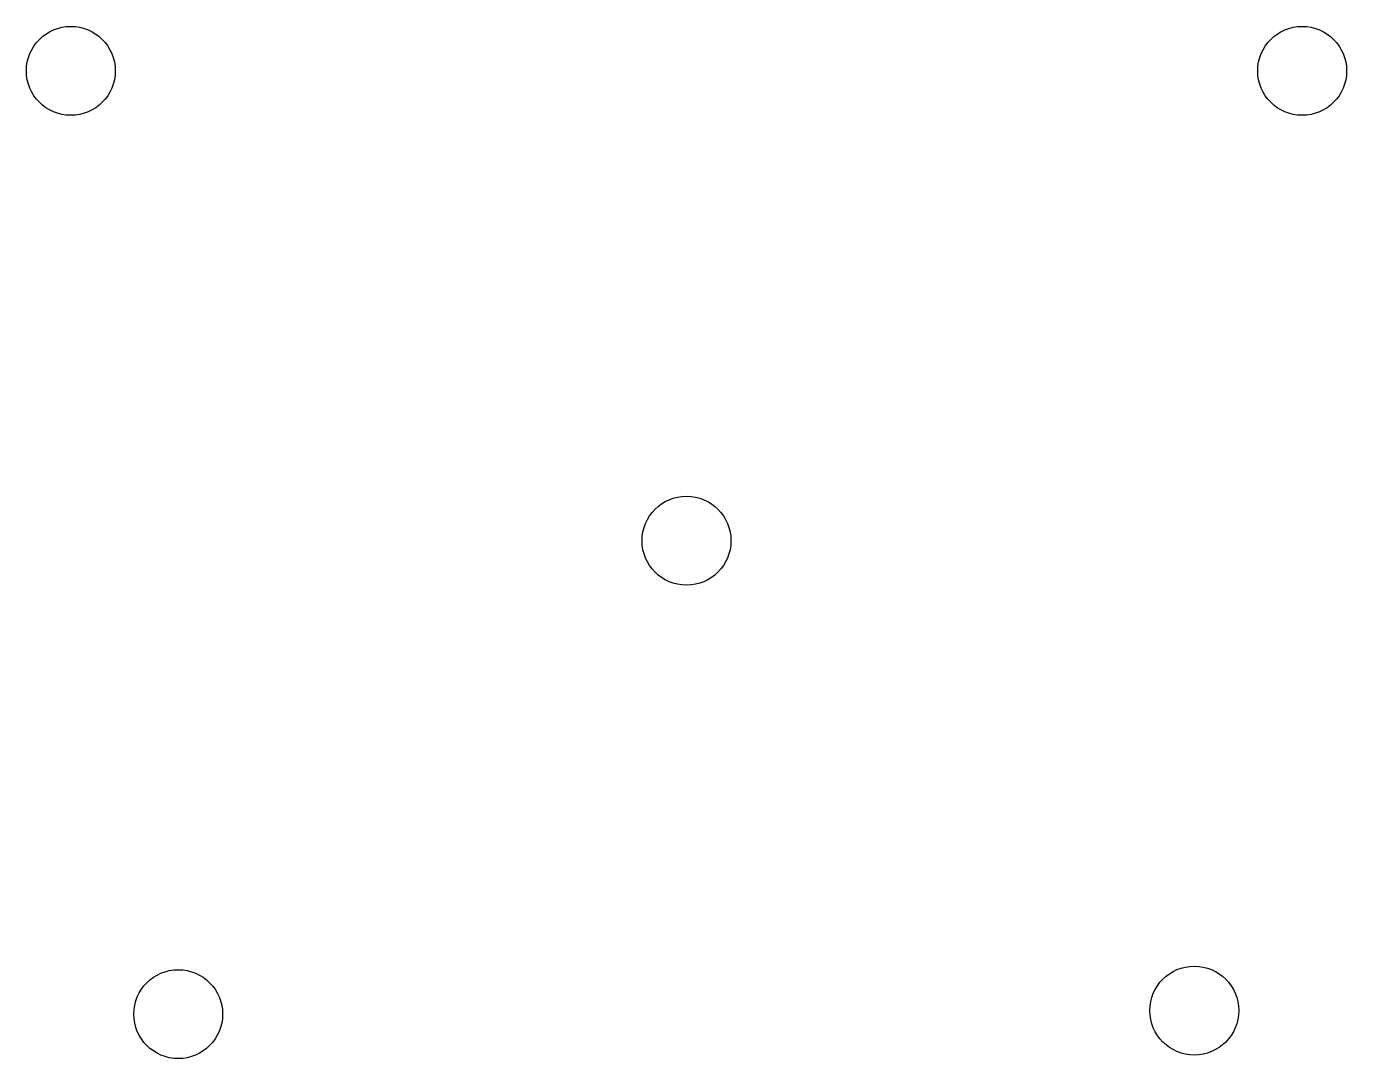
# Model space of a CAD drawing. Header units: millimetres. Extents: x 48 to 152, y -146 to -64.
import ezdxf

# ---------------------------------------------------------------- set-up
doc = ezdxf.new("R2010")
doc.units = ezdxf.units.MM
doc.layers.add('Sketch003', color=7, linetype='CONTINUOUS')

msp = doc.modelspace()

# ---------------------------------------------------------------- linework, layer by layer
at = {"layer": 'Sketch003'}
for centre in [(51.5, -68), (148.5, -68), (100, -105), (59.96, -142.28), (140, -142)]:
    msp.add_circle(centre, 3.5, dxfattribs=at)

doc.saveas('drawing.dxf')
